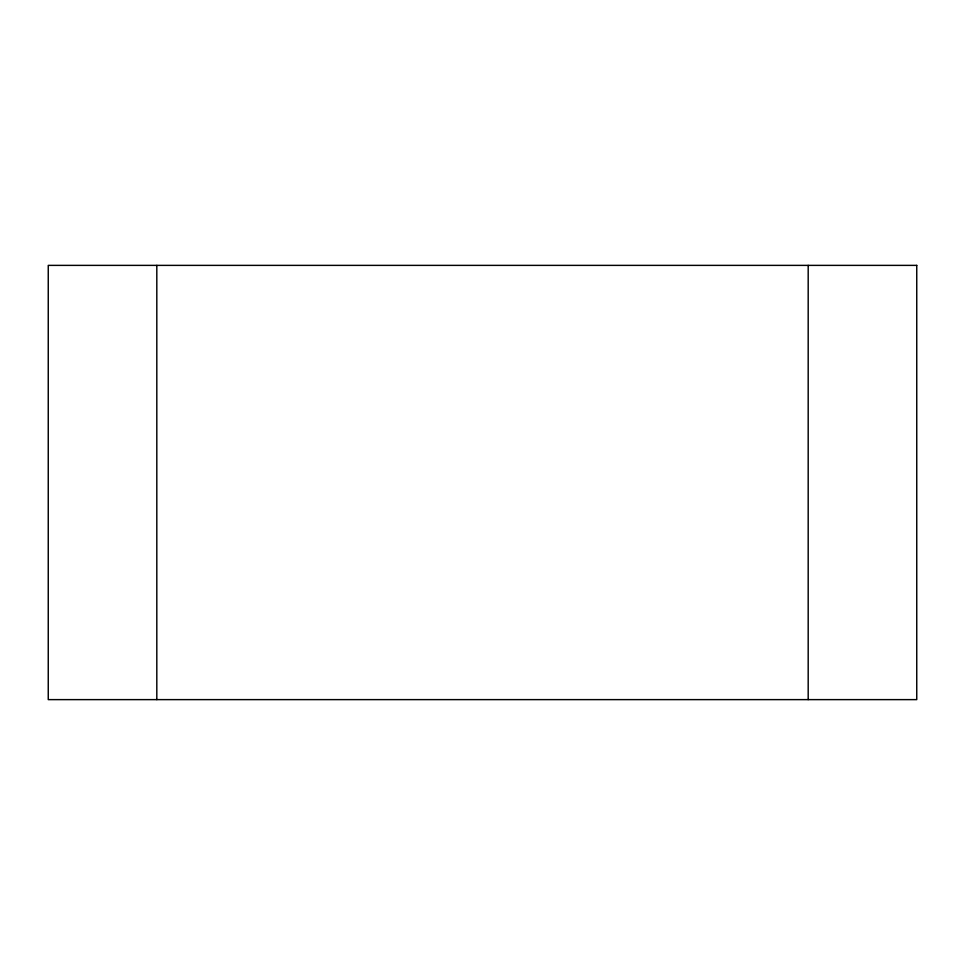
<?xml version="1.0" encoding="UTF-8"?>
<svg xmlns="http://www.w3.org/2000/svg" width="965" height="965" viewBox="0 0 965 965"><rect width="100%" height="100%" fill="white"/><g stroke="black" fill="none" stroke-linecap="round" stroke-linejoin="round"><path stroke-width="1.45" d="M808.188 265.375L808.188 699.625M156.812 265.375L156.812 699.625M916.75 265.375L48.25 265.375L48.25 699.625L916.75 699.625L916.75 265.375"/></g></svg>
